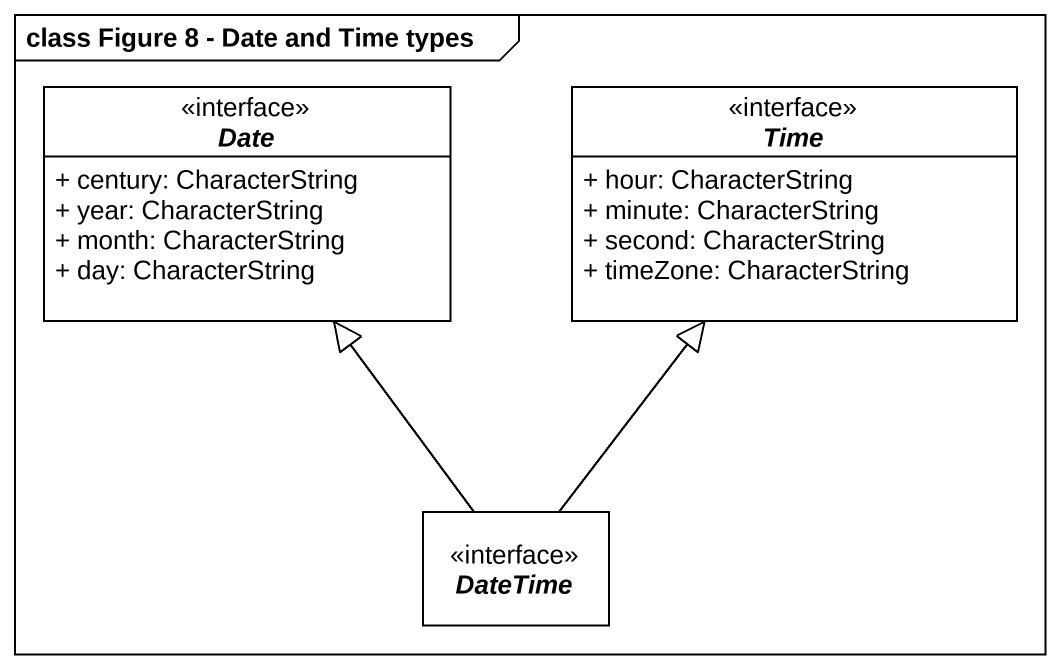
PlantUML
@startuml
mainframe class Figure 8 - Date and Time types
hide circle
hide empty members
skinparam classAttributeIconSize 0
interface Date #FFFFFF {
  + century: CharacterString
  + year: CharacterString
  + month: CharacterString
  + day: CharacterString
}
interface Time #FFFFFF {
  + hour: CharacterString
  + minute: CharacterString
  + second: CharacterString
  + timeZone: CharacterString
}
interface DateTime #FFFFFF
DateTime -up-|> Date
DateTime -up-|> Time
@enduml
